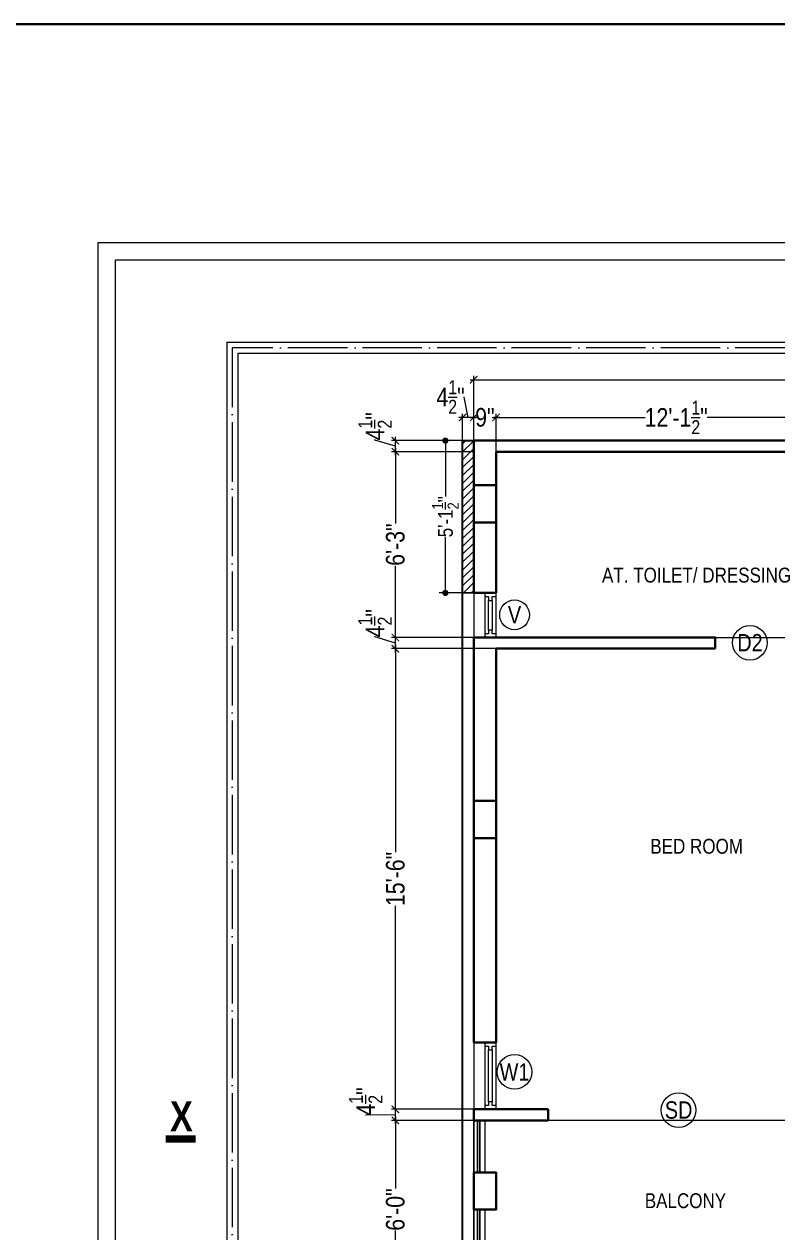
# Model space of a CAD drawing. Header units: millimetres. Extents: x 56222 to 162971, y -175692 to -121287.
# Drawn here: x 155760.5 to 156064.4, y -172620.6 to -172133 of the extents above; entities that cross this region are included whole.
import ezdxf

# ---------------------------------------------------------------- set-up
doc = ezdxf.new("R2010")
doc.units = ezdxf.units.MM
doc.header["$MEASUREMENT"] = 0
doc.header["$PDMODE"] = 35
doc.linetypes.add('ACAD_ISO02W100', pattern=[15, 12, -3])
doc.linetypes.add('ACAD_ISO04W100', pattern=[30, 24, -3, 0, -3])
doc.layers.get('Defpoints').update_dxf_attribs({"color": 220})
for name, color, linetype, lineweight in [('COLUMN', 1, 'Continuous', 30), ('FIRST FLOOR', 7, 'Continuous', 9), ('FIRST FLOOR ( DIM )', 250, 'Continuous', 9), ('FIRST FLOOR ( DW_RAIL )', 7, 'Continuous', 9), ('FIRST FLOOR ( TEXT )', 7, 'Continuous', 9), ('FIRST FLOOR_( D - W & RAILING )', 251, 'Continuous', 9), ('FIRST FLOOR_( PLine )_', 251, 'Continuous', 30), ('GROUND FLOOR', 7, 'Continuous', 9), ('GROUND FLOOR  ( DIM )', 7, 'Continuous', 9), ('SECTION', 7, 'Continuous', 9), ('X_SHEET', 7, 'Continuous', 9)]:
    doc.layers.add(name, color=color, linetype=linetype, lineweight=lineweight)
doc.layers.add('XX~SLAB ( PLINE )', color=251, linetype='Continuous', plot=False)
doc.styles.add('Cn BT~6', font='swissc.ttf', dxfattribs={"height": 6})
doc.styles.add("Cn_BT_0'-0", font='swissc.ttf')
doc.styles.add('Cn_BT_7', font='swissc.ttf', dxfattribs={"height": 7})
doc.styles.add('Cn_BT_7½', font='swissc.ttf', dxfattribs={"height": 7.5})
doc.styles.add('KATHA', font='swissc.ttf')
doc.dimstyles.new('Cn BT~6', dxfattribs={"dimtxt": 0.18, "dimasz": 2.5, "dimexe": 2.5, "dimexo": 0, "dimgap": 0.09, "dimtad": 0, "dimdec": 3, "dimzin": 3, "dimdsep": 46, "dimlunit": 4, "dimtxsty": 'Cn BT~6', "dimblk": 'DOT', "dimcen": 0.09, "dimdle": 2, "dimclrd": 250, "dimclre": 250, "dimclrt": 5, "dimadec": 0, "dimazin": 0, "dimtfac": 0.75, "dimtdec": 3, "dimtofl": 0, "dimtmove": 0, "dimatfit": 3, "dimfxl": 1, "dimtolj": 1, "dimtzin": 0, "dimlwd": 15, "dimlwe": 15, "dimarcsym": 0})
doc.dimstyles.new('Cn_BT_7½', dxfattribs={"dimtxt": 9, "dimasz": 3, "dimexe": 1.5, "dimexo": 0, "dimgap": 0.09, "dimtad": 0, "dimdec": 3, "dimzin": 3, "dimdsep": 46, "dimlunit": 4, "dimtxsty": 'Cn_BT_7½', "dimblk": 'ARCHTICK', "dimcen": 0.09, "dimdle": 1.5, "dimclrd": 251, "dimclre": 251, "dimclrt": 14, "dimadec": 0, "dimazin": 0, "dimtfac": 0.75, "dimtdec": 3, "dimtofl": 0, "dimtmove": 0, "dimatfit": 3, "dimfxl": 0, "dimtolj": 1, "dimtzin": 0, "dimlwd": 15, "dimlwe": 15, "dimarcsym": 0})

# ---------------------------------------------------------------- blocks, each defined once
blk = doc.blocks.new('_ArchTick')
at = {"color": 0, "linetype": 'ByBlock', "const_width": 0.15}
blk.add_lwpolyline([(-0.5, -0.5), (0.5, 0.5)], dxfattribs=at)
blk = doc.blocks.new('*D223')
at = {"layer": 'Defpoints', "color": 0, "transparency": 16777216}
for p in [(155942.03, -172276.51), (155942.03, -172301.12), (156342.53, -172301.12)]:
    blk.add_point(p, dxfattribs=at)
at = {"layer": 'FIRST FLOOR ( DIM )', "color": 251, "lineweight": 15, "transparency": 16777216}
for p, q in [((155940.53, -172276.51), (156127.32, -172276.51)), ((155942.03, -172301.12), (155942.03, -172275.01)), ((156344.03, -172276.51), (156152.74, -172276.51)), ((156342.53, -172301.12), (156342.53, -172275.01))]:
    blk.add_line(p, q, dxfattribs=at)
at = {"layer": 'FIRST FLOOR ( DIM )', "color": 251, "lineweight": 15, "transparency": 16777216, "xscale": 3, "yscale": 3, "zscale": 3, "rotation": 180}
blk.add_blockref('_ArchTick', (155942.03, -172276.51), dxfattribs=at)
at = {"layer": 'FIRST FLOOR ( DIM )', "color": 251, "lineweight": 15, "transparency": 16777216, "xscale": 3, "yscale": 3, "zscale": 3}
blk.add_blockref('_ArchTick', (156342.53, -172276.51), dxfattribs=at)
at = {"layer": 'FIRST FLOOR ( DIM )', "color": 14, "transparency": 16777216, "insert": (156140.03, -172276.51), "char_height": 7.5, "attachment_point": 5, "style": 'Cn_BT_7½'}
blk.add_mtext('\\A1;33\'-4{\\H0.750000x;\\S1/2;}"', dxfattribs=at)
blk = doc.blocks.new('*D220')
at = {"layer": 'Defpoints', "color": 0, "transparency": 16777216}
for p in [(155942.03, -172611.62), (156105.53, -172611.62), (156105.53, -172659.79)]:
    blk.add_point(p, dxfattribs=at)
at = {"layer": 'FIRST FLOOR ( DIM )', "color": 251, "lineweight": 15, "transparency": 16777216}
for p, q in [((155942.03, -172611.62), (155942.03, -172661.29)), ((156105.53, -172611.62), (156105.53, -172661.29)), ((155940.53, -172659.79), (156011.25, -172659.79)), ((156107.03, -172659.79), (156036.31, -172659.79))]:
    blk.add_line(p, q, dxfattribs=at)
at = {"layer": 'FIRST FLOOR ( DIM )', "color": 251, "lineweight": 15, "transparency": 16777216, "xscale": 3, "yscale": 3, "zscale": 3, "rotation": 180}
blk.add_blockref('_ArchTick', (155942.03, -172659.79), dxfattribs=at)
at = {"layer": 'FIRST FLOOR ( DIM )', "color": 251, "lineweight": 15, "transparency": 16777216, "xscale": 3, "yscale": 3, "zscale": 3}
blk.add_blockref('_ArchTick', (156105.53, -172659.79), dxfattribs=at)
at = {"layer": 'FIRST FLOOR ( DIM )', "color": 14, "transparency": 16777216, "insert": (156023.78, -172659.79), "char_height": 7.5, "attachment_point": 5, "style": 'Cn_BT_7½'}
blk.add_mtext('\\A1;13\'-7{\\H0.750000x;\\S1/2;}"', dxfattribs=at)
blk = doc.blocks.new('*D215')
at = {"layer": 'Defpoints', "color": 0, "transparency": 16777216}
for p in [(155951.03, -172385.12), (155910.39, -172571.12), (155942.03, -172571.12)]:
    blk.add_point(p, dxfattribs=at)
at = {"layer": 'FIRST FLOOR ( DIM )', "color": 251, "lineweight": 15, "transparency": 16777216}
for p, q in [((155951.03, -172385.12), (155908.89, -172385.12)), ((155910.39, -172383.62), (155910.39, -172467.26)), ((155910.39, -172572.62), (155910.39, -172488.98)), ((155942.03, -172571.12), (155908.89, -172571.12))]:
    blk.add_line(p, q, dxfattribs=at)
at = {"layer": 'FIRST FLOOR ( DIM )', "color": 251, "lineweight": 15, "transparency": 16777216, "xscale": 3, "yscale": 3, "zscale": 3}
for p, rotation in [((155910.39, -172385.12), 90), ((155910.39, -172571.12), 270)]:
    blk.add_blockref('_ArchTick', p, dxfattribs=dict(at, rotation=rotation))
at = {"layer": 'FIRST FLOOR ( DIM )', "color": 14, "transparency": 16777216, "insert": (155910.39, -172478.12), "char_height": 7.5, "attachment_point": 5, "rotation": 90, "style": 'Cn_BT_7½'}
blk.add_mtext('\\A1;15\'-6"', dxfattribs=at)
blk = doc.blocks.new('*D210')
at = {"layer": 'Defpoints', "color": 0, "transparency": 16777216}
for p in [(155910.39, -172571.12), (155942.03, -172571.12), (155942.03, -172575.62)]:
    blk.add_point(p, dxfattribs=at)
at = {"layer": 'FIRST FLOOR ( DIM )', "color": 251, "lineweight": 15, "transparency": 16777216}
for p, q in [((155910.39, -172577.12), (155910.39, -172569.62)), ((155898.44, -172573.54), (155898.44, -172573.36)), ((155910.39, -172573.37), (155898.44, -172573.54)), ((155942.03, -172571.12), (155908.89, -172571.12)), ((155942.03, -172575.62), (155908.89, -172575.62))]:
    blk.add_line(p, q, dxfattribs=at)
at = {"layer": 'FIRST FLOOR ( DIM )', "color": 251, "lineweight": 15, "transparency": 16777216, "xscale": 3, "yscale": 3, "zscale": 3}
for p, rotation in [((155910.39, -172571.12), 90), ((155910.39, -172575.62), 270)]:
    blk.add_blockref('_ArchTick', p, dxfattribs=dict(at, rotation=rotation))
at = {"layer": 'FIRST FLOOR ( DIM )', "color": 14, "transparency": 16777216, "insert": (155898.44, -172567.99), "char_height": 7.5, "attachment_point": 5, "rotation": 90, "style": 'Cn_BT_7½'}
blk.add_mtext('\\A1;4{\\H0.750000x;\\S1/2;}"', dxfattribs=at)
blk = doc.blocks.new('*D209')
at = {"layer": 'Defpoints', "color": 0, "transparency": 16777216}
for p in [(155910.39, -172380.62), (155942.03, -172380.62), (155951.03, -172385.12)]:
    blk.add_point(p, dxfattribs=at)
at = {"layer": 'FIRST FLOOR ( DIM )', "color": 251, "lineweight": 15, "transparency": 16777216}
for p, q in [((155902.15, -172380.4), (155902.15, -172380.22)), ((155910.39, -172382.87), (155902.15, -172380.4)), ((155910.39, -172386.62), (155910.39, -172379.12)), ((155942.03, -172380.62), (155908.89, -172380.62)), ((155951.03, -172385.12), (155908.89, -172385.12))]:
    blk.add_line(p, q, dxfattribs=at)
at = {"layer": 'FIRST FLOOR ( DIM )', "color": 251, "lineweight": 15, "transparency": 16777216, "xscale": 3, "yscale": 3, "zscale": 3}
for p, rotation in [((155910.39, -172380.62), 90), ((155910.39, -172385.12), 270)]:
    blk.add_blockref('_ArchTick', p, dxfattribs=dict(at, rotation=rotation))
at = {"layer": 'FIRST FLOOR ( DIM )', "color": 14, "transparency": 16777216, "insert": (155902.15, -172374.85), "char_height": 7.5, "attachment_point": 5, "rotation": 90, "style": 'Cn_BT_7½'}
blk.add_mtext('\\A1;4{\\H0.750000x;\\S1/2;}"', dxfattribs=at)
blk = doc.blocks.new('*D208')
at = {"layer": 'Defpoints', "color": 0, "transparency": 16777216}
for p in [(155910.39, -172305.62), (155942.03, -172305.62), (155942.03, -172380.62)]:
    blk.add_point(p, dxfattribs=at)
at = {"layer": 'FIRST FLOOR ( DIM )', "color": 251, "lineweight": 15, "transparency": 16777216}
for p, q in [((155942.03, -172305.62), (155908.89, -172305.62)), ((155910.39, -172304.12), (155910.39, -172334.6)), ((155910.39, -172382.12), (155910.39, -172351.64)), ((155942.03, -172380.62), (155908.89, -172380.62))]:
    blk.add_line(p, q, dxfattribs=at)
at = {"layer": 'FIRST FLOOR ( DIM )', "color": 251, "lineweight": 15, "transparency": 16777216, "xscale": 3, "yscale": 3, "zscale": 3}
for p, rotation in [((155910.39, -172305.62), 90), ((155910.39, -172380.62), 270)]:
    blk.add_blockref('_ArchTick', p, dxfattribs=dict(at, rotation=rotation))
at = {"layer": 'FIRST FLOOR ( DIM )', "color": 14, "transparency": 16777216, "insert": (155910.39, -172343.12), "char_height": 7.5, "attachment_point": 5, "rotation": 90, "style": 'Cn_BT_7½'}
blk.add_mtext('\\A1;6\'-3"', dxfattribs=at)
blk = doc.blocks.new('*D207')
at = {"layer": 'Defpoints', "color": 0, "transparency": 16777216}
for p in [(155910.39, -172301.12), (155942.03, -172301.12), (155942.03, -172305.62)]:
    blk.add_point(p, dxfattribs=at)
at = {"layer": 'FIRST FLOOR ( DIM )', "color": 251, "lineweight": 15, "transparency": 16777216}
for p, q in [((155902.15, -172300.9), (155902.15, -172300.72)), ((155910.39, -172303.37), (155902.15, -172300.9)), ((155942.03, -172301.12), (155908.89, -172301.12)), ((155910.39, -172307.12), (155910.39, -172299.62)), ((155942.03, -172305.62), (155908.89, -172305.62))]:
    blk.add_line(p, q, dxfattribs=at)
at = {"layer": 'FIRST FLOOR ( DIM )', "color": 251, "lineweight": 15, "transparency": 16777216, "xscale": 3, "yscale": 3, "zscale": 3}
for p, rotation in [((155910.39, -172301.12), 90), ((155910.39, -172305.62), 270)]:
    blk.add_blockref('_ArchTick', p, dxfattribs=dict(at, rotation=rotation))
at = {"layer": 'FIRST FLOOR ( DIM )', "color": 14, "transparency": 16777216, "insert": (155902.15, -172295.35), "char_height": 7.5, "attachment_point": 5, "rotation": 90, "style": 'Cn_BT_7½'}
blk.add_mtext('\\A1;4{\\H0.750000x;\\S1/2;}"', dxfattribs=at)
blk = doc.blocks.new('_Dot')
at = {"color": 0, "linetype": 'ByBlock', "lineweight": -2}
blk.add_line((-0.5, 0), (-1, 0), dxfattribs=at)
at = {"color": 0, "linetype": 'ByBlock', "const_width": 0.5}
blk.add_lwpolyline([(-0.25, 0, 1), (0.25, 0, 1)], format="xyb", close=True, dxfattribs=at)
blk = doc.blocks.new('*D206')
at = {"layer": 'Defpoints', "color": 0, "transparency": 16777216}
for p in [(155930.58, -172301.12), (155937.53, -172301.12), (155937.53, -172362.62)]:
    blk.add_point(p, dxfattribs=at)
at = {"layer": 'FIRST FLOOR ( DIM )', "color": 250, "lineweight": 15, "transparency": 16777216}
for p, q in [((155937.53, -172301.12), (155928.08, -172301.12)), ((155930.58, -172303.62), (155930.58, -172323.68)), ((155930.58, -172360.12), (155930.58, -172340.05)), ((155937.53, -172362.62), (155928.08, -172362.62))]:
    blk.add_line(p, q, dxfattribs=at)
at = {"layer": 'FIRST FLOOR ( DIM )', "color": 250, "lineweight": 15, "transparency": 16777216, "xscale": 2.5, "yscale": 2.5, "zscale": 2.5}
for p, rotation in [((155930.58, -172301.12), 90), ((155930.58, -172362.62), 270)]:
    blk.add_blockref('_Dot', p, dxfattribs=dict(at, rotation=rotation))
at = {"layer": 'FIRST FLOOR ( DIM )', "color": 5, "transparency": 16777216, "insert": (155930.58, -172331.87), "char_height": 6, "attachment_point": 5, "rotation": 90, "style": 'Cn BT~6'}
blk.add_mtext('\\A1;5\'-1{\\H0.750000x;\\S1/2;}"', dxfattribs=at)
blk = doc.blocks.new('*D205')
at = {"layer": 'Defpoints', "color": 0, "transparency": 16777216}
for p in [(155951.03, -172291.76), (155942.03, -172301.12), (155951.03, -172305.62)]:
    blk.add_point(p, dxfattribs=at)
at = {"layer": 'FIRST FLOOR ( DIM )', "color": 251, "lineweight": 15, "transparency": 16777216}
for p, q in [((155940.53, -172291.76), (155942.87, -172291.76)), ((155942.03, -172301.12), (155942.03, -172290.26)), ((155952.53, -172291.76), (155950.18, -172291.76)), ((155951.03, -172305.62), (155951.03, -172290.26))]:
    blk.add_line(p, q, dxfattribs=at)
at = {"layer": 'FIRST FLOOR ( DIM )', "color": 251, "lineweight": 15, "transparency": 16777216, "xscale": 3, "yscale": 3, "zscale": 3, "rotation": 180}
blk.add_blockref('_ArchTick', (155942.03, -172291.76), dxfattribs=at)
at = {"layer": 'FIRST FLOOR ( DIM )', "color": 251, "lineweight": 15, "transparency": 16777216, "xscale": 3, "yscale": 3, "zscale": 3}
blk.add_blockref('_ArchTick', (155951.03, -172291.76), dxfattribs=at)
at = {"layer": 'FIRST FLOOR ( DIM )', "color": 14, "transparency": 16777216, "insert": (155946.53, -172291.76), "char_height": 7.5, "attachment_point": 5, "style": 'Cn_BT_7½'}
blk.add_mtext('\\A1;9"', dxfattribs=at)
blk = doc.blocks.new('*D204')
at = {"layer": 'Defpoints', "color": 0, "transparency": 16777216}
for p in [(156096.53, -172291.76), (155951.03, -172305.62), (156096.53, -172305.62)]:
    blk.add_point(p, dxfattribs=at)
at = {"layer": 'FIRST FLOOR ( DIM )', "color": 251, "lineweight": 15, "transparency": 16777216}
for p, q in [((155949.53, -172291.76), (156011.25, -172291.76)), ((155951.03, -172305.62), (155951.03, -172290.26)), ((156098.03, -172291.76), (156036.31, -172291.76)), ((156096.53, -172305.62), (156096.53, -172290.26))]:
    blk.add_line(p, q, dxfattribs=at)
at = {"layer": 'FIRST FLOOR ( DIM )', "color": 251, "lineweight": 15, "transparency": 16777216, "xscale": 3, "yscale": 3, "zscale": 3, "rotation": 180}
blk.add_blockref('_ArchTick', (155951.03, -172291.76), dxfattribs=at)
at = {"layer": 'FIRST FLOOR ( DIM )', "color": 251, "lineweight": 15, "transparency": 16777216, "xscale": 3, "yscale": 3, "zscale": 3}
blk.add_blockref('_ArchTick', (156096.53, -172291.76), dxfattribs=at)
at = {"layer": 'FIRST FLOOR ( DIM )', "color": 14, "transparency": 16777216, "insert": (156023.78, -172291.76), "char_height": 7.5, "attachment_point": 5, "style": 'Cn_BT_7½'}
blk.add_mtext('\\A1;12\'-1{\\H0.750000x;\\S1/2;}"', dxfattribs=at)
blk = doc.blocks.new('*D198')
at = {"layer": 'Defpoints', "color": 0, "transparency": 16777216}
for p in [(155937.53, -172291.76), (155937.53, -172301.12), (155942.03, -172301.12)]:
    blk.add_point(p, dxfattribs=at)
at = {"layer": 'FIRST FLOOR ( DIM )', "color": 251, "lineweight": 15, "transparency": 16777216}
for p, q in [((155938.21, -172283.53), (155938.03, -172283.53)), ((155939.78, -172291.76), (155938.21, -172283.53)), ((155943.53, -172291.76), (155936.03, -172291.76)), ((155937.53, -172301.12), (155937.53, -172290.26)), ((155942.03, -172301.12), (155942.03, -172290.26))]:
    blk.add_line(p, q, dxfattribs=at)
at = {"layer": 'FIRST FLOOR ( DIM )', "color": 251, "lineweight": 15, "transparency": 16777216, "xscale": 3, "yscale": 3, "zscale": 3, "rotation": 180}
blk.add_blockref('_ArchTick', (155937.53, -172291.76), dxfattribs=at)
at = {"layer": 'FIRST FLOOR ( DIM )', "color": 251, "lineweight": 15, "transparency": 16777216, "xscale": 3, "yscale": 3, "zscale": 3}
blk.add_blockref('_ArchTick', (155942.03, -172291.76), dxfattribs=at)
at = {"layer": 'FIRST FLOOR ( DIM )', "color": 14, "transparency": 16777216, "insert": (155932.66, -172283.53), "char_height": 7.5, "attachment_point": 5, "style": 'Cn_BT_7½'}
blk.add_mtext('\\A1;4{\\H0.750000x;\\S1/2;}"', dxfattribs=at)
blk = doc.blocks.new('*D197')
at = {"layer": 'Defpoints', "color": 0, "transparency": 16777216}
for p in [(155942.03, -172575.62), (155910.39, -172647.62), (155937.53, -172647.62)]:
    blk.add_point(p, dxfattribs=at)
at = {"layer": 'FIRST FLOOR ( DIM )', "color": 251, "lineweight": 15, "transparency": 16777216}
for p, q in [((155942.03, -172575.62), (155908.89, -172575.62)), ((155910.39, -172574.12), (155910.39, -172603.1)), ((155910.39, -172649.12), (155910.39, -172620.14)), ((155937.53, -172647.62), (155908.89, -172647.62))]:
    blk.add_line(p, q, dxfattribs=at)
at = {"layer": 'FIRST FLOOR ( DIM )', "color": 251, "lineweight": 15, "transparency": 16777216, "xscale": 3, "yscale": 3, "zscale": 3}
for p, rotation in [((155910.39, -172575.62), 90), ((155910.39, -172647.62), 270)]:
    blk.add_blockref('_ArchTick', p, dxfattribs=dict(at, rotation=rotation))
at = {"layer": 'FIRST FLOOR ( DIM )', "color": 14, "transparency": 16777216, "insert": (155910.39, -172611.62), "char_height": 7.5, "attachment_point": 5, "rotation": 90, "style": 'Cn_BT_7½'}
blk.add_mtext('\\A1;6\'-0"', dxfattribs=at)
blk = doc.blocks.new('*D196')
at = {"layer": 'Defpoints', "color": 0, "transparency": 16777216}
for p in [(155942.03, -172611.62), (155937.53, -172623.62), (155937.53, -172659.79)]:
    blk.add_point(p, dxfattribs=at)
at = {"layer": 'FIRST FLOOR ( DIM )', "color": 251, "lineweight": 15, "transparency": 16777216}
for p, q in [((155942.03, -172611.62), (155942.03, -172661.29)), ((155937.53, -172623.62), (155937.53, -172661.29)), ((155932.24, -172659.79), (155937.53, -172659.79)), ((155943.53, -172659.79), (155936.03, -172659.79))]:
    blk.add_line(p, q, dxfattribs=at)
at = {"layer": 'FIRST FLOOR ( DIM )', "color": 251, "lineweight": 15, "transparency": 16777216, "xscale": 3, "yscale": 3, "zscale": 3, "rotation": 180}
blk.add_blockref('_ArchTick', (155937.53, -172659.79), dxfattribs=at)
at = {"layer": 'FIRST FLOOR ( DIM )', "color": 251, "lineweight": 15, "transparency": 16777216, "xscale": 3, "yscale": 3, "zscale": 3}
blk.add_blockref('_ArchTick', (155942.03, -172659.79), dxfattribs=at)
at = {"layer": 'FIRST FLOOR ( DIM )', "color": 14, "transparency": 16777216, "insert": (155926.87, -172659.79), "char_height": 7.5, "attachment_point": 5, "style": 'Cn_BT_7½'}
blk.add_mtext('\\A1;4{\\H0.750000x;\\S1/2;}"', dxfattribs=at)

msp = doc.modelspace()

# ---------------------------------------------------------------- hatches: boundary and pattern name
at = {"layer": 'GROUND FLOOR  ( DIM )'}
h = msp.add_hatch(dxfattribs=at)
h.set_pattern_fill('ANSI31', color=256, scale=18, style=0)
h.set_pattern_definition([(45, (17674.1672, -5067.069), (-1.590990258, 1.590990258), [])])
h.paths.add_polyline_path([(155937.52891, -172301.11814), (155942.02891, -172301.11814), (155942.02891, -172362.61814), (155937.52891, -172362.61814)])

# ---------------------------------------------------------------- linework, layer by layer
at = {"layer": 'COLUMN'}
for points in [[(155942.02891, -172319.11814), (155951.02891, -172319.11814), (155951.02891, -172334.11814), (155942.02891, -172334.11814)], [(155942.02891, -172446.61814), (155951.02891, -172446.61814), (155951.02891, -172461.61814), (155942.02891, -172461.61814)], [(155942.02891, -172596.61814), (155951.02891, -172596.61814), (155951.02891, -172611.61814), (155942.02891, -172611.61814)]]:
    msp.add_lwpolyline(points, close=True, dxfattribs=at)
at = {"layer": 'FIRST FLOOR'}
for p, q in [((155942.02891, -172301.11814), (155942.02891, -172611.61814)), ((155942.02891, -172301.11814), (156342.52891, -172301.11814)), ((155951.02891, -172380.61814), (155951.02891, -172305.61814)), ((155951.02891, -172305.61814), (156096.52891, -172305.61814)), ((155942.02891, -172362.61814), (155951.02891, -172362.61814)), ((155942.02891, -172380.61814), (156096.52891, -172380.61814)), ((155951.02891, -172571.11814), (155951.02891, -172385.11814)), ((155951.02891, -172385.11814), (156039.52891, -172385.11814)), ((156039.52891, -172385.11814), (156039.52891, -172380.61814)), ((155942.02891, -172544.11814), (155951.02891, -172544.11814)), ((155972.02891, -172571.11814), (155942.02891, -172571.11814)), ((156101.02891, -172575.61814), (155942.02891, -172575.61814)), ((155972.02891, -172571.11814), (155972.02891, -172575.61814)), ((155951.02891, -172611.61814), (155942.02891, -172611.61814))]:
    msp.add_line(p, q, dxfattribs=at)
at = {"layer": 'FIRST FLOOR', "ltscale": 0.7}
msp.add_lwpolyline([(156105.52891, -172611.61814), (156105.52891, -172647.61814), (155937.52891, -172647.61814), (155937.52891, -172301.11814), (155942.02891, -172301.11814)], dxfattribs=at)
at = {"layer": 'FIRST FLOOR'}
for points in [[(155946.52891, -172596.61814), (155942.02891, -172596.61814), (155942.02891, -172575.61814), (155946.52891, -172575.61814)], [(155946.52891, -172643.11814), (156101.02891, -172643.11814), (156101.02891, -172611.61814), (156105.52891, -172611.61814), (156105.52891, -172647.61814), (155942.02891, -172647.61814), (155942.02891, -172611.61814), (155946.52891, -172611.61814)]]:
    msp.add_lwpolyline(points, close=True, dxfattribs=at)
at = {"layer": 'FIRST FLOOR', "color": 1, "linetype": 'ACAD_ISO02W100', "ltscale": 0.7}
msp.add_lwpolyline([(156105.52891, -172611.61814), (156105.52891, -172647.61814), (155942.02891, -172647.61814), (155942.02891, -172575.61814)], dxfattribs=at)
at = {"layer": 'FIRST FLOOR ( DIM )', "color": 5}
for centre, radius in [((155958.50055, -172371.46669), 6), ((156053.55659, -172382.72565), 7), ((155958.50055, -172556.05003), 7), ((156024.75538, -172571.46837), 7)]:
    msp.add_circle(centre, radius, dxfattribs=at)
at = {"layer": 'FIRST FLOOR ( DW_RAIL )'}
for points in [[(155946.52891, -172362.61814), (155946.52891, -172364.11814), (155948.02891, -172364.11814), (155948.02891, -172365.61814), (155949.52891, -172365.61814), (155949.52891, -172377.61814), (155948.02891, -172377.61814), (155948.02891, -172379.11814), (155946.52891, -172379.11814), (155946.52891, -172380.61814), (155951.02891, -172380.61814), (155951.02891, -172379.11814), (155949.52891, -172379.11814), (155949.52891, -172377.61814), (155948.02891, -172377.61814), (155948.02891, -172365.61814), (155949.52891, -172365.61814), (155949.52891, -172364.11814), (155951.02891, -172364.11814), (155951.02891, -172362.61814), (155946.52891, -172362.61814), (155946.52891, -172380.61814), (155951.02891, -172380.61814), (155951.02891, -172362.61814)], [(155946.52891, -172544.11814), (155946.52891, -172545.61814), (155948.02891, -172545.61814), (155948.02891, -172547.11814), (155949.52891, -172547.11814), (155949.52891, -172568.11814), (155948.02891, -172568.11814), (155948.02891, -172569.61814), (155946.52891, -172569.61814), (155946.52891, -172571.11814), (155951.02891, -172571.11814), (155951.02891, -172569.61814), (155949.52891, -172569.61814), (155949.52891, -172568.11814), (155948.02891, -172568.11814), (155948.02891, -172547.11814), (155949.52891, -172547.11814), (155949.52891, -172545.61814), (155951.02891, -172545.61814), (155951.02891, -172544.11814), (155946.52891, -172544.11814), (155946.52891, -172571.11814), (155951.02891, -172571.11814), (155951.02891, -172544.11814)]]:
    msp.add_lwpolyline(points, close=True, dxfattribs=at)
at = {"layer": 'FIRST FLOOR_( D - W & RAILING )', "color": 32}
for points in [[(155943.52891, -172575.61814), (155944.52891, -172575.61814), (155944.52891, -172596.61814), (155943.52891, -172596.61814), (155943.52891, -172575.61814), (155944.22891, -172575.61814), (155944.22891, -172596.61814), (155943.52891, -172596.61814)], [(155943.52891, -172611.61814), (155944.52891, -172611.61814), (155944.52891, -172645.11814), (156103.02891, -172645.11814), (156103.02891, -172611.61814), (156104.02891, -172611.61814), (156104.02891, -172646.11814), (155943.52891, -172646.11814), (155943.52891, -172611.61814), (155944.52891, -172611.61814), (155944.22891, -172611.61814), (155944.22891, -172645.41814), (156103.32891, -172645.41814), (156103.32891, -172611.61814), (156104.02891, -172611.61814), (156104.02891, -172646.11814), (155943.52891, -172646.11814)]]:
    msp.add_lwpolyline(points, close=True, dxfattribs=at)
at = {"layer": 'FIRST FLOOR_( PLine )_'}
for p, q in [((156105.52891, -172301.11814), (155942.02891, -172301.11814)), ((155942.02891, -172301.11814), (155942.02891, -172362.61814)), ((155951.02891, -172305.61814), (156096.52891, -172305.61814)), ((155951.02891, -172362.61814), (155951.02891, -172305.61814)), ((155942.02891, -172362.61814), (155951.02891, -172362.61814))]:
    msp.add_line(p, q, dxfattribs=at)
for points in [[(156039.52891, -172385.11814), (156039.52891, -172380.61814), (155942.02891, -172380.61814), (155942.02891, -172544.11814), (155951.02891, -172544.11814), (155951.02891, -172385.11814)], [(155972.02891, -172571.11814), (155942.02891, -172571.11814), (155942.02891, -172575.61814), (155972.02891, -172575.61814)]]:
    msp.add_lwpolyline(points, close=True, dxfattribs=at)
at = {"layer": 'GROUND FLOOR'}
for p, q in [((155842.27891, -172261.36814), (156342.5289, -172261.36814)), ((155842.27891, -172261.36814), (155842.27891, -172728.36814)), ((155846.77891, -172265.86814), (156342.5289, -172265.86814)), ((155846.77891, -172265.86814), (155846.77891, -172723.86814))]:
    msp.add_line(p, q, dxfattribs=at)
at = {"layer": 'GROUND FLOOR', "color": 1, "linetype": 'ACAD_ISO04W100'}
msp.add_lwpolyline([(156342.5289, -172263.61814), (155844.52891, -172263.61814), (155844.52891, -172726.11814), (156342.52891, -172726.11814)], dxfattribs=at)
at = {"layer": 'GROUND FLOOR  ( DIM )'}
msp.add_lwpolyline([(155942.02891, -172301.11814), (155937.52891, -172301.11814), (155937.52891, -172362.61814), (155951.02891, -172362.61814)], dxfattribs=at)
msp.add_lwpolyline([(155937.52891, -172301.11814), (155942.02891, -172301.11814), (155942.02891, -172362.61814), (155937.52891, -172362.61814)], close=True, dxfattribs=at)
at = {"layer": 'SECTION', "color": 5}
msp.add_lwpolyline([(155823.70144, -172581.61814, 12, 12, 0), (155823.70144, -172584.61814, 0, 0, 0), (156403.16079, -172584.61814, 12, 12, 0), (156403.16079, -172581.61814, 12, 12, 0)], format="xyseb", dxfattribs=at)
at = {"layer": 'X_SHEET', "color": 1, "lineweight": 30}
for points in [[(154711.25874, -172132.95107), (157705.48342, -172132.95107), (157705.48342, -172885.57019), (154711.25874, -172885.57019)], [(154711.25874, -172132.95107), (157705.48342, -172132.95107), (157705.48342, -174655.79245), (154711.25874, -174655.79245)]]:
    msp.add_lwpolyline(points, close=True, dxfattribs=at)
at = {"layer": 'X_SHEET'}
for points in [[(156557.59056, -172756.00209), (155790.44219, -172756.00209), (155790.44219, -172221.06928), (156557.59056, -172221.06928)], [(156550.59056, -172749.00209), (155797.44219, -172749.00209), (155797.44219, -172228.06928), (156550.59056, -172228.06928)]]:
    msp.add_lwpolyline(points, close=True, dxfattribs=at)
at = {"layer": 'XX~SLAB ( PLINE )'}
msp.add_lwpolyline([(155937.52891, -172301.11814), (156342.52891, -172301.11812), (156342.52893, -172611.61814), (156333.52891, -172611.61814), (156313.72424, -172611.61814), (156273.38712, -172611.61814), (156248.02891, -172611.61814), (156105.52891, -172611.61814), (156105.52891, -172647.61814), (155937.52891, -172647.61814)], close=True, dxfattribs=at)

# ---------------------------------------------------------------- texts
at = {"layer": 'FIRST FLOOR ( DIM )', "color": 5, "char_height": 7, "attachment_point": 5, "style": 'Cn_BT_7'}
for s, insert in [('V', (155958.50055, -172371.46669)), ('D2', (156053.55659, -172382.72565)), ('W1', (155958.50055, -172556.05003)), ('SD', (156024.75538, -172571.46837))]:
    msp.add_mtext(s, dxfattribs=dict(at, insert=insert))
at = {"layer": 'FIRST FLOOR ( TEXT )', "char_height": 6, "attachment_point": 5, "style": 'KATHA'}
for s, insert in [('AT. TOILET/ DRESSING', (156032.01747, -172355.4694)), ('BED ROOM', (156032.03814, -172464.96429)), ('BALCONY', (156027.51734, -172608.0791))]:
    msp.add_mtext(s, dxfattribs=dict(at, insert=insert))
at = {"layer": 'SECTION', "color": 5, "insert": (155819.42508, -172579.97949), "char_height": 12, "attachment_point": 7, "line_spacing_factor": 1.157143, "style": "Cn_BT_0'-0"}
msp.add_mtext('{\\fSwis721 Cn BT|b1|i0|c0|p34;X}', dxfattribs=at)

# ---------------------------------------------------------------- dimensions: what is measured, and where the dimension line sits
at = {"layer": 'FIRST FLOOR ( DIM )'}
dim = msp.add_linear_dim(base=(155942.02891, -172276.50822), p1=(156342.52891, -172301.11814), p2=(155942.02891, -172301.11814), dimstyle='Cn_BT_7½', dxfattribs=at)
dim.commit()
dim.dimension.update_dxf_attribs({"geometry": '*D223', "text_midpoint": (156140.02891, -172276.50822), "dimtype": 160})
for base, p1, p2, picture, middle in [((155937.52891, -172291.76482), (155942.02891, -172301.11814), (155937.52891, -172301.11814), '*D198', (155937.94319, -172283.52714)), ((155937.52891, -172659.7906), (155942.02891, -172611.61814), (155937.52891, -172623.61814), '*D196', (155926.86812, -172660.86027))]:
    dim = msp.add_linear_dim(base=base, p1=p1, p2=p2, dimstyle='Cn_BT_7½', override={"dimtmove": 1}, dxfattribs=at)
    dim.commit()
    dim.dimension.update_dxf_attribs({"geometry": picture, "text_midpoint": middle, "dimtype": 160})
for base, p1, p2, picture, middle in [((155910.38796, -172301.11814), (155942.02891, -172305.61814), (155942.02891, -172301.11814), '*D207', (155902.15028, -172300.62684)), ((155910.38796, -172305.61814), (155942.02891, -172380.61814), (155942.02891, -172305.61814), '*D208', (155910.38796, -172343.11814)), ((155910.38796, -172380.61814), (155951.02891, -172385.11814), (155942.02891, -172380.61814), '*D209', (155902.15028, -172380.12684)), ((155910.38796, -172647.61814), (155942.02891, -172575.61814), (155937.52891, -172647.61814), '*D197', (155910.38796, -172611.61814))]:
    dim = msp.add_linear_dim(base=base, p1=p1, p2=p2, angle=90, dimstyle='Cn_BT_7½', override={"dimtmove": 1}, dxfattribs=at)
    dim.commit()
    dim.dimension.update_dxf_attribs({"geometry": picture, "text_midpoint": middle})
for base, p1, p2, picture, middle in [((155951.02891, -172291.76482), (155942.02891, -172301.11814), (155951.02891, -172305.61814), '*D205', (155946.52891, -172291.76482)), ((156105.52891, -172659.7906), (155942.02891, -172611.61814), (156105.52891, -172611.61814), '*D220', (156023.77891, -172659.7906))]:
    dim = msp.add_linear_dim(base=base, p1=p1, p2=p2, dimstyle='Cn_BT_7½', dxfattribs=at)
    dim.commit()
    dim.dimension.update_dxf_attribs({"geometry": picture, "text_midpoint": middle})
dim = msp.add_linear_dim(base=(156096.52891, -172291.76482), p1=(155951.02891, -172305.61814), p2=(156096.52891, -172305.61814), dimstyle='Cn_BT_7½', override={"dimtmove": 1}, dxfattribs=at)
dim.commit()
dim.dimension.update_dxf_attribs({"geometry": '*D204', "text_midpoint": (156023.77891, -172291.76482)})
for base, p1, p2, dimstyle, picture, middle in [((155930.57784, -172301.11814), (155937.52891, -172362.61814), (155937.52891, -172301.11814), 'Cn BT~6', '*D206', (155930.57784, -172331.86814)), ((155910.38796, -172571.11814), (155951.02891, -172385.11814), (155942.02891, -172571.11814), 'Cn_BT_7½', '*D215', (155910.38796, -172478.11814))]:
    dim = msp.add_linear_dim(base=base, p1=p1, p2=p2, angle=90, dimstyle=dimstyle, dxfattribs=at)
    dim.commit()
    dim.dimension.update_dxf_attribs({"geometry": picture, "text_midpoint": middle})
dim = msp.add_linear_dim(base=(155910.38796, -172571.11814), p1=(155942.02891, -172575.61814), p2=(155942.02891, -172571.11814), angle=90, dimstyle='Cn_BT_7½', override={"dimtmove": 1}, dxfattribs=at)
dim.commit()
dim.dimension.update_dxf_attribs({"geometry": '*D210', "text_midpoint": (155898.43729, -172573.26637), "dimtype": 160})

doc.saveas('drawing.dxf')
